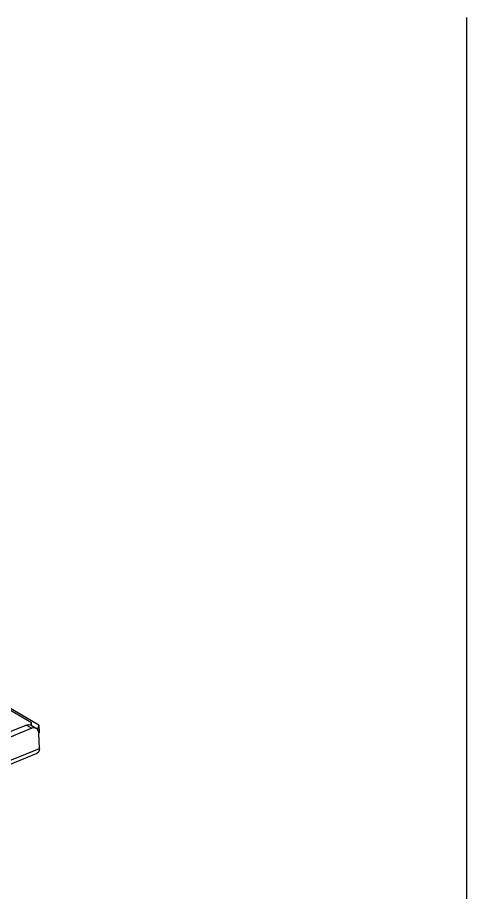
# Model space of a CAD drawing. Header units: millimetres. Extents: x 0 to 420, y 0 to 297.
# Drawn here: x 190.1 to 205.5, y 245.99 to 276 of the extents above; entities that cross this region are included whole.
import ezdxf

# ---------------------------------------------------------------- set-up
doc = ezdxf.new("R2010")
doc.units = ezdxf.units.MM
doc.header["$LTSCALE"] = 23.1
doc.layers.get('0').update_dxf_attribs({"linetype": 'CONTINUOUS'})
doc.layers.add('ASSEM_MEM', color=7, linetype='CONTINUOUS')

msp = doc.modelspace()

# ---------------------------------------------------------------- linework, layer by layer
at = {"color": 7, "linetype": 'CONTINUOUS'}
msp.add_line((205.4985, 275.9968), (205.4985, 20.9716), dxfattribs=at)
at = {"layer": 'ASSEM_MEM', "color": 7, "linetype": 'CONTINUOUS'}
for p, q in [((190.5735, 251.8073), (171.7252, 262.9092)), ((190.8262, 251.7294), (171.792, 262.9408)), ((190.5552, 251.7308), (190.5735, 251.8073)), ((190.5764, 251.72), (190.5735, 251.8073)), ((190.4006, 251.7329), (181.3056, 248.0055)), ((190.5866, 251.6233), (181.4916, 247.8959)), ((190.4006, 251.7329), (190.5866, 251.6233)), ((190.5617, 251.7292), (190.7477, 251.6197)), ((190.7899, 251.5777), (190.8262, 251.7294)), ((190.8262, 251.7294), (190.8349, 251.4673)), ((190.8481, 250.9334), (190.8306, 251.4576)), ((190.8349, 251.4673), (190.8325, 251.4571)), ((181.2827, 247.0132), (190.8481, 250.9334)), ((181.2105, 246.8451), (190.7759, 250.7653))]:
    msp.add_line(p, q, dxfattribs=at)
for points in [[(190.4006, 251.7329), (190.4738, 251.7498), (190.5406, 251.7395), (190.5617, 251.7292)], [(190.7477, 251.6197), (190.7266, 251.6299), (190.6598, 251.6403), (190.5866, 251.6233)], [(190.8306, 251.4576), (190.8164, 251.5339), (190.7805, 251.5933), (190.7477, 251.6197)], [(190.8481, 250.9334), (190.8417, 250.8577), (190.8178, 250.8002), (190.7759, 250.7653)]]:
    msp.add_lwpolyline(points, dxfattribs=at)

doc.saveas('drawing.dxf')
